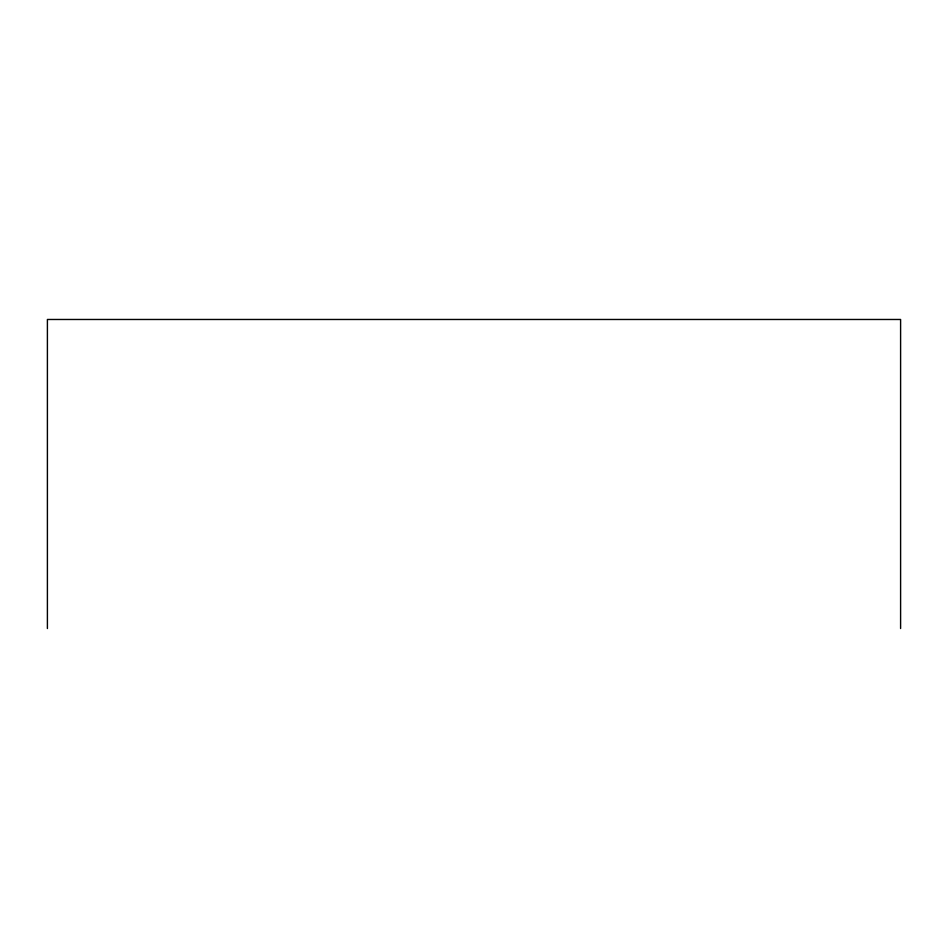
<?xml version="1.0" encoding="UTF-8"?>
<svg xmlns="http://www.w3.org/2000/svg" width="948" height="948" viewBox="0 0 948 948"><rect width="100%" height="100%" fill="white"/><g stroke="black" fill="none" stroke-linecap="round" stroke-linejoin="round"><path stroke-width="1.42" d="M900.6 628.524L900.6 319.476L47.4 319.476L47.4 628.524"/></g></svg>
